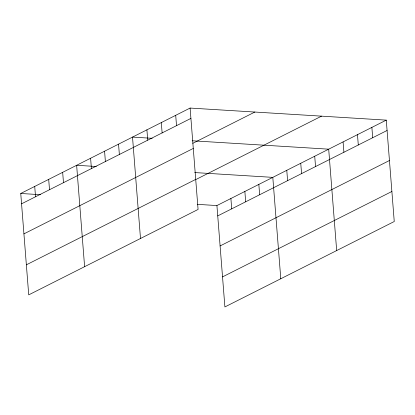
<?xml version="1.0" encoding="UTF-8"?>
<svg xmlns="http://www.w3.org/2000/svg" width="415" height="415" viewBox="0 0 415 415"><rect width="100%" height="100%" fill="white"/><g stroke="black" fill="none" stroke-linecap="round" stroke-linejoin="round"><path stroke-width="0.62" d="M190.101 108.061L198.079 209.445L28.728 294.868L20.75 193.478L190.101 108.061L386.272 120.132L394.25 221.522L224.899 306.939L216.921 205.555L386.272 120.132M21.564 203.817L190.91 118.394M192.788 143.341L254.836 112.045M23.93 233.863L193.276 148.44M26.363 264.822L195.714 179.399M195.776 179.586L321.532 116.148M217.735 215.893L387.086 130.471M220.1 245.939L389.446 160.517M222.539 276.893L391.885 191.476M152.196 138.314L132.52 137.1L140.498 238.485M192.181 140.773L328.69 149.177L336.674 250.561M96.311 166.503L76.635 165.289L84.613 266.679M194.728 172.562L272.805 177.366L280.789 278.75M20.75 193.478L40.426 194.692M197.25 204.346L216.921 205.555M371.876 127.395L372.691 137.733M357.481 134.657L358.295 144.991M343.086 141.914L343.9 152.253M314.72 156.227L315.535 166.56M300.751 163.271L301.565 173.61M286.781 170.321L287.59 180.655M258.836 184.416L259.65 194.749M244.866 191.46L245.68 201.799M230.896 198.51L231.705 208.844M175.706 115.318L176.515 125.657M161.31 122.581L162.125 132.914M146.915 129.843L147.73 140.177M118.55 144.15L119.364 154.484M104.58 151.195L105.389 161.534M90.605 158.245L91.419 168.578M62.665 172.339L63.479 182.673M48.695 179.384L49.504 189.722M34.72 186.434L35.534 196.767"/></g></svg>
